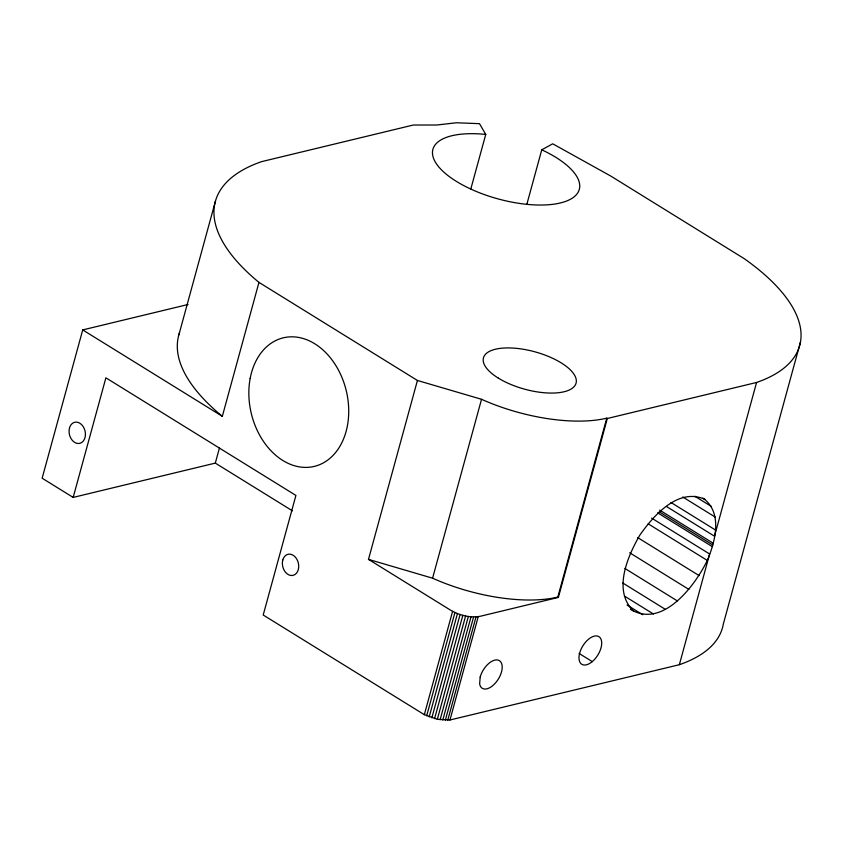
<?xml version="1.0" encoding="UTF-8"?>
<svg xmlns="http://www.w3.org/2000/svg" width="843" height="843" viewBox="0 0 843 843"><rect width="100%" height="100%" fill="white"/><g stroke="black" fill="none" stroke-linecap="round" stroke-linejoin="round"><path stroke-width="1.26" d="M630.448 609.32C662.64 629.026 695.096 585.632 707.309 560.426C715.433 541.185 722.999 512.249 702.83 498.044M188.052 304.492L82.719 329.919L42.15 478.213L73.172 497.412L215.313 463.102L292.447 510.837M73.172 497.412L105.891 377.822L295.914 495.431L263.206 615.021L424.335 714.674L437.338 719.29L449.962 719.996L679.353 664.705A229.844 92.751 15.3 0 0 723.294 624.126L800.502 341.889M178.864 334.882L215.502 200.94M82.719 329.919L222.331 416.326L258.97 282.384A246.82 99.6 15.3 0 1 261.499 161.666L413.302 125.027L436.769 125.017L456.432 122.762L479.488 123.668L485.747 134.427L470.858 188.843M215.313 463.102L219.454 447.991M526.864 204.238L541.754 149.812L552.723 143.805L610.669 175.997L744.232 258.664A229.844 92.751 15.3 0 1 756.571 382.469L607.318 418.497L558.372 597.413L480.194 616.286C470.004 618.204 459.309 615.232 450.468 610.111L368.486 559.373L417.433 380.467L258.97 282.384M368.486 559.373L432.585 578.193L481.532 399.287A107.63 43.436 15.3 0 0 606.76 418.16L607.318 418.497M424.335 714.674L452.596 611.344M426.674 715.833L454.946 612.503M429.192 716.887L457.464 613.567M431.848 717.825L460.109 614.505M434.577 718.636L462.839 615.306M437.338 719.29L465.61 615.959M440.088 719.774L468.36 616.454M442.775 720.101L471.037 616.77M445.346 720.238L473.608 616.918M447.749 720.207L476.021 616.886M449.962 719.996L478.223 616.665M558.372 597.413L557.813 597.065L606.76 418.16M679.353 664.705L709.637 554.009L651.607 518.097M756.571 382.469L714.506 536.222L666.518 506.517M417.433 380.467L481.532 399.287M705.064 499.435C678.257 487.128 653.546 515.61 639.763 535.221C627.508 556.665 612.408 590.838 633.799 611.386M694.79 496.2L711.534 506.569M682.767 496.991L715.127 517.022M670.965 502.47L715.612 530.099M659.669 510.099L713.241 543.25M659.331 511.88L712.893 545.031M657.635 512.797L712.314 546.643M648.162 523.819L707.309 560.426M637.719 537.613L699.1 575.6M629.721 552.797L688.868 589.405M624.863 568.424L677.308 600.89M622.808 583.019L665.211 609.268M624.389 596.022L653.409 613.989M627.066 605.042L642.693 614.705M579.12 653.473L592.271 661.607A16.259 8.788 -58.2 0 0 599.078 636.75A16.259 8.788 -58.2 0 0 579.678 653.04A16.259 8.788 -58.2 0 0 592.271 661.607M541.754 149.812A75.881 30.622 15.3 0 1 559.088 203.258A75.881 30.622 15.3 0 1 442.986 171.34A75.881 30.622 15.3 0 1 485.747 134.427M557.813 597.065A107.63 43.436 15.3 0 1 432.585 578.193M222.331 416.326A246.82 99.6 15.3 0 1 179.57 332.658M480.173 677.055L479.646 683.884A16.259 8.788 -58.2 0 0 496.485 681.734A16.259 8.788 -58.2 0 0 498.181 660.122A16.259 8.788 -58.2 0 0 480.173 677.055M282.784 560.026A10.843 8.008 76.4 0 0 292.152 575.506A10.843 8.008 76.4 0 0 296.683 558.941A10.843 8.008 76.4 0 0 282.784 560.026M69.484 428.012A10.843 8.008 76.4 0 0 78.852 443.492A10.843 8.008 76.4 0 0 83.394 426.927A10.843 8.008 76.4 0 0 69.484 428.012M498.287 378.096A48.009 19.378 15.3 0 0 575.242 385.103A48.009 19.378 15.3 0 0 515.747 348.285A48.009 19.378 15.3 0 0 498.287 378.096M250.15 378.528A66.133 48.831 76.4 0 0 313.227 466.643A66.133 48.831 76.4 0 0 332.943 361.173A66.133 48.831 76.4 0 0 250.15 378.528"/></g></svg>
